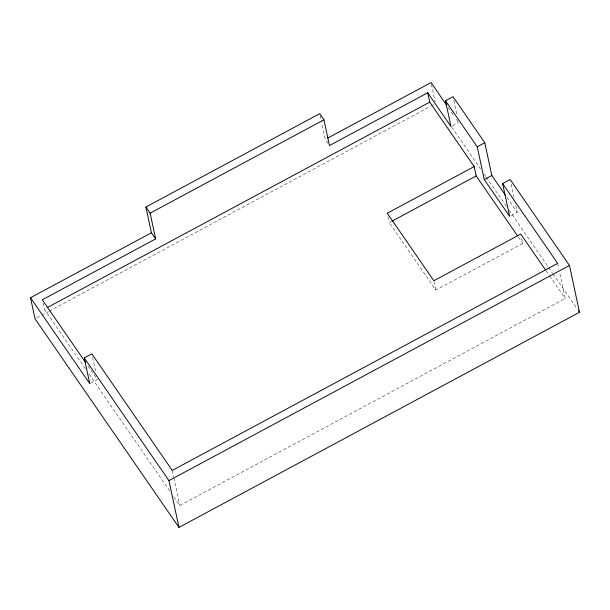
<?xml version="1.0" encoding="UTF-8"?>
<svg xmlns="http://www.w3.org/2000/svg" width="610" height="610" viewBox="0 0 610 610"><rect width="100%" height="100%" fill="white"/><g stroke="black" fill="none" stroke-linecap="round" stroke-linejoin="round"><path stroke-width="0.46" stroke-dasharray="3.05 2.29" d="M85.324 368.615L44.301 309.163L46.81 307.814M36.691 317.886L40.885 315.637M41.716 315.187L48.426 311.588M49.257 311.138L430.523 106.346M431.361 105.896L433.878 104.546M452.513 125.713L458.552 122.465M521.657 238.319L522.755 243.428L435.845 290.108L389.271 222.612L390.941 221.72M90.532 383.225L97.333 379.572L90.318 369.401M511.172 215.574L517.219 212.326L515.267 203.221M173.842 496.914L179.782 505.522L565.203 298.496L559.652 272.624M448.304 107.612L453.161 114.65M456.394 119.339L458.018 121.687M506.948 197.442L517.219 212.326M451.789 127.177L480.466 168.749M484.256 174.239L485.88 176.587M486.422 177.373L506.445 206.393M509.152 210.313L548.115 266.784M548.657 267.569L552.439 273.059M552.98 273.844L577.334 309.14M545.919 270.55L549.13 275.209M549.671 275.987L565.203 298.496M518.47 237.221L522.755 243.428M327.883 143.243L325.237 139.416L321.683 122.862M88.16 366.274L89.777 368.623M89.098 374.09L170.06 491.439M557.67 263.39L558.859 268.934M511.165 184.106L514.291 198.669M453.825 100.398L457.172 116.03M431.43 84.416L435.159 101.817M434.023 281.599L435.845 290.108M387.998 216.657L389.271 222.612M320.105 115.503L321.485 121.939M172.249 470.409L173.636 476.875M173.835 477.798L179.782 505.522M92.598 357.498L95.755 372.214M43.02 303.208L44.301 309.163"/><path stroke-width="0.91" d="M85.461 362.363L42.288 299.8L155.649 238.914L151.417 232.776L145.897 207.026L319.716 113.666L323.948 119.804L329.469 145.546L427.709 92.781L450.996 126.529L445.475 100.78L453.039 96.723L484.79 142.74L491.812 175.512L505.324 195.093M155.649 238.914L150.129 213.164L323.948 119.804M445.475 100.78L477.233 146.797L484.256 179.569L509.663 216.39L502.632 183.618L510.189 179.561L569.466 265.464L579.5 312.274L178.966 527.421L35.014 318.786L30.5 297.726L151.417 232.776M327.73 138.066L431.034 82.579L446.688 105.263M47.649 307.364L429.722 102.137L427.709 92.781M30.5 297.726L89.769 383.629L84.256 357.879L91.813 353.823L172.249 470.409L557.67 263.39L502.632 183.618M477.233 146.797L484.79 142.74M429.722 102.137L474.176 166.568L387.266 213.248L433.84 280.745L520.742 234.065L545.386 269.772M391.78 221.27L476.181 175.932L474.176 166.568M484.256 179.569L491.812 175.512M178.966 527.421L168.932 480.604L569.466 265.464M578.417 310.711L579.5 312.274M476.181 175.932L517.402 235.673M145.897 207.026L150.129 213.164M84.256 357.879L168.932 480.604"/></g></svg>
